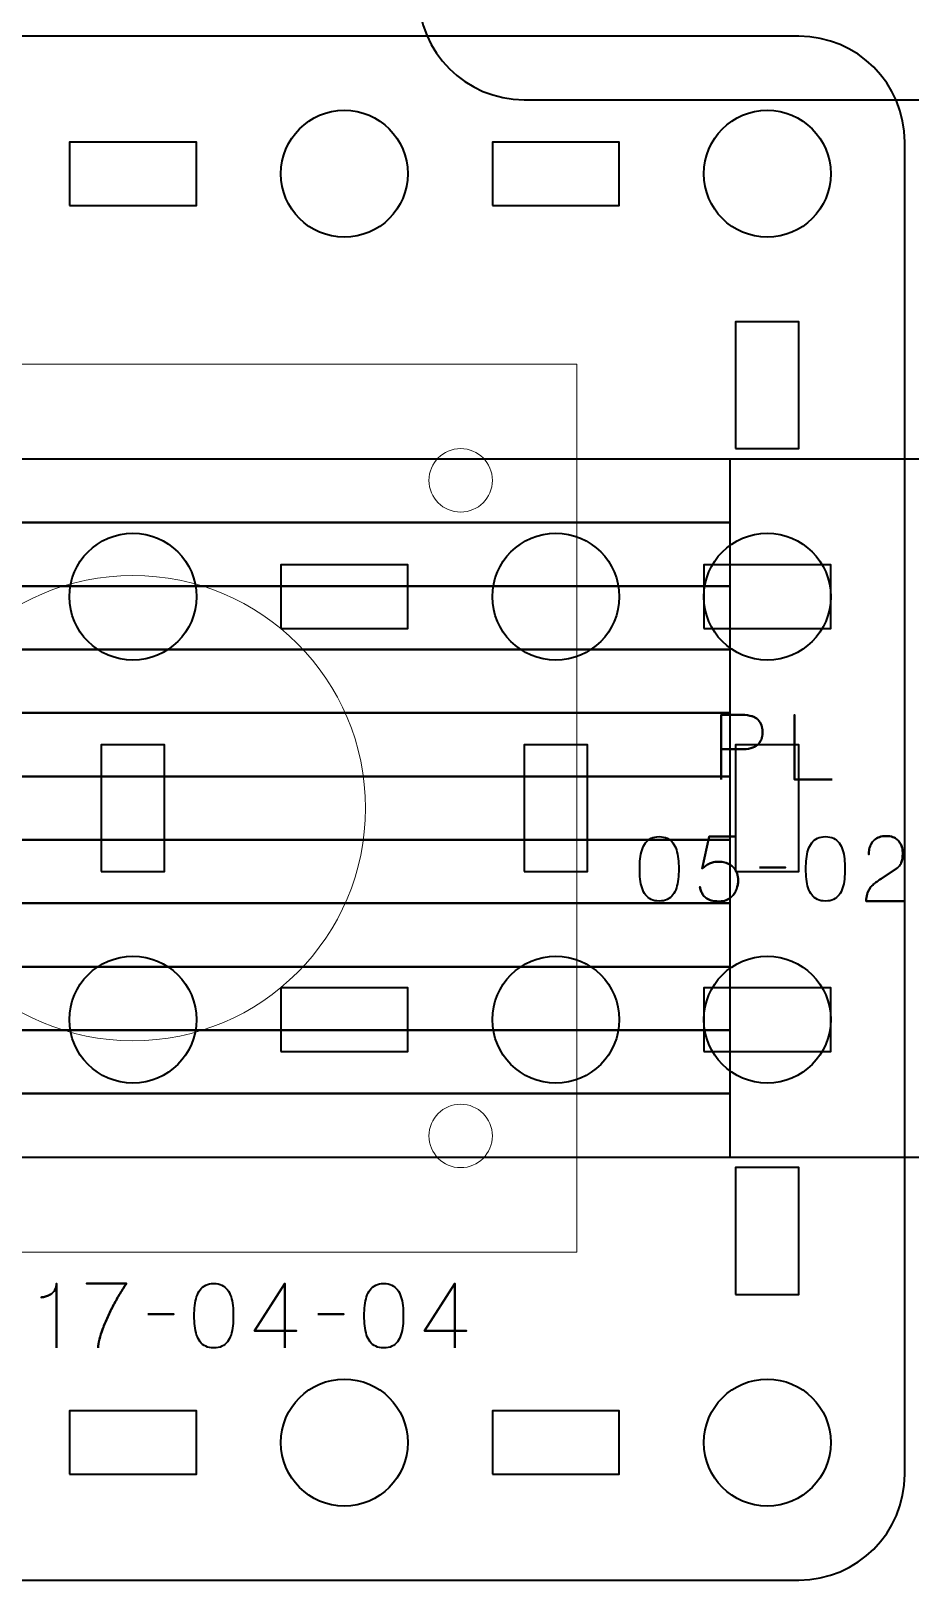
# Model space of a CAD drawing. Header units: centimetres. Extents: x -40 to 171, y -20 to 141.
# Drawn here: x -10.98 to -6.82, y 61.5 to 68.83 of the extents above; entities that cross this region are included whole.
import ezdxf

# ---------------------------------------------------------------- set-up
doc = ezdxf.new("R2010")
doc.units = ezdxf.units.CM
doc.header["$MEASUREMENT"] = 0
doc.layers.add('Layer 1', color=7, linetype='Continuous')

msp = doc.modelspace()

# ---------------------------------------------------------------- linework, layer by layer
at = {"layer": 'Layer 1', "color": 250, "lineweight": 35}
for points in [[(-10.8, 68), (-10.2, 68), (-10.2, 68.3), (-10.8, 68.3), (-10.8, 68)], [(-8.8, 68), (-8.2, 68), (-8.2, 68.3), (-8.8, 68.3), (-8.8, 68)], [(-7.65, 66.85), (-7.35, 66.85), (-7.35, 67.45), (-7.65, 67.45), (-7.65, 66.85)], [(-13.32502, 66.5), (-7.67502, 66.5), (-7.67502, 66.8), (-13.32502, 66.8), (-13.32502, 66.5)], [(-13.32502, 66.2), (-7.67502, 66.2), (-7.67502, 66.5), (-13.32502, 66.5), (-13.32502, 66.2)], [(-9.79996, 66.00002), (-9.19996, 66.00002), (-9.19996, 66.30002), (-9.79996, 66.30002), (-9.79996, 66.00002)], [(-7.79996, 66.00002), (-7.19996, 66.00002), (-7.19996, 66.30002), (-7.79996, 66.30002), (-7.79996, 66.00002)], [(-13.32502, 65.9), (-7.67502, 65.9), (-7.67502, 66.2), (-13.32502, 66.2), (-13.32502, 65.9)], [(-13.32502, 65.6), (-7.67502, 65.6), (-7.67502, 65.9), (-13.32502, 65.9), (-13.32502, 65.6)], [(-13.32502, 65.3), (-7.67502, 65.3), (-7.67502, 65.6), (-13.32502, 65.6), (-13.32502, 65.3)], [(-10.64996, 64.85002), (-10.34996, 64.85002), (-10.34996, 65.45002), (-10.64996, 65.45002), (-10.64996, 64.85002)], [(-8.64996, 64.85002), (-8.34996, 64.85002), (-8.34996, 65.45002), (-8.64996, 65.45002), (-8.64996, 64.85002)], [(-7.65, 64.85), (-7.35, 64.85), (-7.35, 65.45), (-7.65, 65.45), (-7.65, 64.85)], [(-13.32502, 65), (-7.67502, 65), (-7.67502, 65.3), (-13.32502, 65.3), (-13.32502, 65)], [(-13.32502, 64.7), (-7.67502, 64.7), (-7.67502, 65), (-13.32502, 65), (-13.32502, 64.7)], [(-13.32502, 64.4), (-7.67502, 64.4), (-7.67502, 64.7), (-13.32502, 64.7), (-13.32502, 64.4)], [(-13.32502, 64.1), (-7.67502, 64.1), (-7.67502, 64.4), (-13.32502, 64.4), (-13.32502, 64.1)], [(-9.79996, 64.00002), (-9.19996, 64.00002), (-9.19996, 64.30002), (-9.79996, 64.30002), (-9.79996, 64.00002)], [(-7.79996, 64.00002), (-7.19996, 64.00002), (-7.19996, 64.30002), (-7.79996, 64.30002), (-7.79996, 64.00002)], [(-13.32502, 63.8), (-7.67502, 63.8), (-7.67502, 64.1), (-13.32502, 64.1), (-13.32502, 63.8)], [(-13.32502, 63.5), (-7.67502, 63.5), (-7.67502, 63.8), (-13.32502, 63.8), (-13.32502, 63.5)], [(-7.65, 62.85), (-7.35, 62.85), (-7.35, 63.45), (-7.65, 63.45), (-7.65, 62.85)], [(-10.8, 62), (-10.2, 62), (-10.2, 62.3), (-10.8, 62.3), (-10.8, 62)], [(-8.8, 62), (-8.2, 62), (-8.2, 62.3), (-8.8, 62.3), (-8.8, 62)]]:
    msp.add_lwpolyline(points, close=True, dxfattribs=at)
for centre in [(-9.5, 68.15), (-7.5, 68.15), (-10.49996, 66.15002), (-8.49996, 66.15002), (-7.5, 66.15), (-10.49996, 64.15002), (-8.49996, 64.15002), (-7.5, 64.15), (-9.5, 62.15), (-7.5, 62.15)]:
    msp.add_ellipse(centre, major_axis=(0, 0.3), ratio=1, dxfattribs=at)
for points in [[(-9.14996, 69.00002), (-9.14996, 69.00002), (-9.14996, 75.30002), (-9.14996, 75.30002), (-9.14996, 75.30002), (-9.14996, 75.57611), (-8.92605, 75.80002), (-8.64996, 75.80002), (-8.64996, 75.80002), (-8.64996, 75.80002), (-2.34996, 75.80002), (-2.34996, 75.80002), (-2.34996, 75.80002), (-2.07387, 75.80002), (-1.84996, 75.57611), (-1.84996, 75.30002), (-1.84996, 75.30002), (-1.84996, 75.30002), (-1.84996, 69.00002), (-1.84996, 69.00002), (-1.84996, 69.00002), (-1.84996, 68.72393), (-2.07387, 68.50002), (-2.34996, 68.50002), (-2.34996, 68.50002), (-2.34996, 68.50002), (-8.64996, 68.50002), (-8.64996, 68.50002), (-8.64996, 68.50002), (-8.92605, 68.50002), (-9.14996, 68.72393), (-9.14996, 69.00002)], [(-14.15, 62), (-14.15, 62), (-14.15, 68.3), (-14.15, 68.3), (-14.15, 68.3), (-14.15, 68.57609), (-13.92609, 68.8), (-13.65, 68.8), (-13.65, 68.8), (-13.65, 68.8), (-7.35, 68.8), (-7.35, 68.8), (-7.35, 68.8), (-7.07391, 68.8), (-6.85, 68.57609), (-6.85, 68.3), (-6.85, 68.3), (-6.85, 68.3), (-6.85, 62), (-6.85, 62), (-6.85, 62), (-6.85, 61.72391), (-7.07391, 61.5), (-7.35, 61.5), (-7.35, 61.5), (-7.35, 61.5), (-13.65, 61.5), (-13.65, 61.5), (-13.65, 61.5), (-13.92609, 61.5), (-14.15, 61.72391), (-14.15, 62)], [(-15.14996, 64.00002), (-15.14996, 64.00002), (-15.14996, 66.30002), (-15.14996, 66.30002), (-15.14996, 66.30002), (-15.14996, 66.57611), (-14.92605, 66.80002), (-14.64996, 66.80002), (-14.64996, 66.80002), (-14.64996, 66.80002), (-6.34996, 66.80002), (-6.34996, 66.80002), (-6.34996, 66.80002), (-6.07387, 66.80002), (-5.84996, 66.57611), (-5.84996, 66.30002), (-5.84996, 66.30002), (-5.84996, 66.30002), (-5.84996, 64.00002), (-5.84996, 64.00002), (-5.84996, 64.00002), (-5.84996, 63.72393), (-6.07387, 63.50002), (-6.34996, 63.50002), (-6.34996, 63.50002), (-6.34996, 63.50002), (-14.64996, 63.50002), (-14.64996, 63.50002), (-14.64996, 63.50002), (-14.92605, 63.50002), (-15.14996, 63.72393), (-15.14996, 64.00002)]]:
    msp.add_open_spline(points, degree=3, knots=[0, 0, 0, 0, 0.125, 0.125, 0.125, 0.125, 0.25, 0.25, 0.25, 0.25, 0.375, 0.375, 0.375, 0.375, 0.5, 0.5, 0.5, 0.5, 0.625, 0.625, 0.625, 0.625, 0.75, 0.75, 0.75, 0.75, 0.875, 0.875, 0.875, 0.875, 1, 1, 1, 1], dxfattribs=at)
at = {"layer": 'Layer 1', "color": 30, "lineweight": 18}
msp.add_open_spline([(-12.60004, 67.24998), (-12.60004, 67.24998), (-8.40004, 67.24998), (-8.40004, 67.24998), (-8.40004, 67.24998), (-8.40004, 67.24998), (-8.40004, 63.04998), (-8.40004, 63.04998), (-8.40004, 63.04998), (-8.40004, 63.04998), (-12.60004, 63.04998), (-12.60004, 63.04998), (-12.60004, 63.04998), (-12.60004, 63.04998), (-12.60004, 67.24998), (-12.60004, 67.24998)], degree=3, knots=[0, 0, 0, 0, 0.25, 0.25, 0.25, 0.25, 0.5, 0.5, 0.5, 0.5, 0.75, 0.75, 0.75, 0.75, 1, 1, 1, 1], dxfattribs=at)
at = {"layer": 'Layer 1', "color": 250, "lineweight": 18}
for points in [[(-8.95004, 66.84998), (-8.86721, 66.84998), (-8.80004, 66.78281), (-8.80004, 66.69998), (-8.80004, 66.69998), (-8.80004, 66.61715), (-8.86721, 66.54998), (-8.95004, 66.54998), (-8.95004, 66.54998), (-9.03287, 66.54998), (-9.10004, 66.61715), (-9.10004, 66.69998), (-9.10004, 66.69998), (-9.10004, 66.78281), (-9.03287, 66.84998), (-8.95004, 66.84998)], [(-10.50004, 66.24998), (-9.89263, 66.24998), (-9.40004, 65.75739), (-9.40004, 65.14998), (-9.40004, 65.14998), (-9.40004, 64.54257), (-9.89263, 64.04998), (-10.50004, 64.04998), (-10.50004, 64.04998), (-11.10745, 64.04998), (-11.60004, 64.54257), (-11.60004, 65.14998), (-11.60004, 65.14998), (-11.60004, 65.75739), (-11.10745, 66.24998), (-10.50004, 66.24998)], [(-8.95004, 63.74998), (-8.86721, 63.74998), (-8.80004, 63.68281), (-8.80004, 63.59998), (-8.80004, 63.59998), (-8.80004, 63.51715), (-8.86721, 63.44998), (-8.95004, 63.44998), (-8.95004, 63.44998), (-9.03287, 63.44998), (-9.10004, 63.51715), (-9.10004, 63.59998), (-9.10004, 63.59998), (-9.10004, 63.68281), (-9.03287, 63.74998), (-8.95004, 63.74998)]]:
    msp.add_open_spline(points, degree=3, knots=[0, 0, 0, 0, 0.25, 0.25, 0.25, 0.25, 0.5, 0.5, 0.5, 0.5, 0.75, 0.75, 0.75, 0.75, 1, 1, 1, 1], dxfattribs=at)
at = {"layer": 'Layer 1', "color": 30, "lineweight": 35}
for points, knots in [([(-7.71751, 65.28572), (-7.71751, 65.28572), (-7.71751, 65.59094), (-7.71751, 65.59094), (-7.71751, 65.59094), (-7.71751, 65.59094), (-7.62014, 65.59094), (-7.62014, 65.59094), (-7.62014, 65.59094), (-7.60067, 65.59087), (-7.58466, 65.58868), (-7.57203, 65.58445), (-7.57203, 65.58445), (-7.55947, 65.58029), (-7.54959, 65.5745), (-7.54246, 65.56716), (-7.54246, 65.56716), (-7.53534, 65.5599), (-7.53026, 65.55157), (-7.52715, 65.54219), (-7.52715, 65.54219), (-7.52412, 65.5328), (-7.52236, 65.523), (-7.52193, 65.51262), (-7.52193, 65.51262), (-7.52144, 65.50225), (-7.52264, 65.49209), (-7.52546, 65.48222), (-7.52546, 65.48222), (-7.52835, 65.47234), (-7.53322, 65.46338), (-7.54021, 65.45533), (-7.54021, 65.45533), (-7.54712, 65.44729), (-7.5565, 65.44087), (-7.56829, 65.43614), (-7.56829, 65.43614), (-7.58007, 65.43135), (-7.59467, 65.42895), (-7.6121, 65.42881), (-7.6121, 65.42881), (-7.6121, 65.42881), (-7.71751, 65.42881), (-7.71751, 65.42881), (-7.71751, 65.42881), (-7.71751, 65.42881), (-7.6121, 65.42881), (-7.6121, 65.42881), (-7.6121, 65.42881), (-7.59503, 65.42895), (-7.58056, 65.43135), (-7.56885, 65.43614), (-7.56885, 65.43614), (-7.55707, 65.44087), (-7.54768, 65.44729), (-7.54063, 65.45533), (-7.54063, 65.45533), (-7.53364, 65.46338), (-7.52863, 65.47234), (-7.52567, 65.48222), (-7.52567, 65.48222), (-7.52271, 65.49209), (-7.52144, 65.50225), (-7.52193, 65.51262), (-7.52193, 65.51262), (-7.52236, 65.523), (-7.52412, 65.5328), (-7.52729, 65.54219), (-7.52729, 65.54219), (-7.5304, 65.55157), (-7.53562, 65.5599), (-7.54275, 65.56716), (-7.54275, 65.56716), (-7.54994, 65.5745), (-7.55982, 65.58029), (-7.57238, 65.58445), (-7.57238, 65.58445), (-7.58501, 65.58868), (-7.60088, 65.59087), (-7.62014, 65.59094), (-7.62014, 65.59094), (-7.62014, 65.59094), (-7.71751, 65.59094), (-7.71751, 65.59094), (-7.71751, 65.59094), (-7.71751, 65.59094), (-7.71751, 65.28572), (-7.71751, 65.28572)], [0, 0, 0, 0, 0.0454545, 0.0454545, 0.0454545, 0.0454545, 0.0909091, 0.0909091, 0.0909091, 0.0909091, 0.1363636, 0.1363636, 0.1363636, 0.1363636, 0.1818182, 0.1818182, 0.1818182, 0.1818182, 0.2272727, 0.2272727, 0.2272727, 0.2272727, 0.2727273, 0.2727273, 0.2727273, 0.2727273, 0.3181818, 0.3181818, 0.3181818, 0.3181818, 0.3636364, 0.3636364, 0.3636364, 0.3636364, 0.4090909, 0.4090909, 0.4090909, 0.4090909, 0.4545455, 0.4545455, 0.4545455, 0.4545455, 0.5, 0.5, 0.5, 0.5, 0.5454545, 0.5454545, 0.5454545, 0.5454545, 0.5909091, 0.5909091, 0.5909091, 0.5909091, 0.6363636, 0.6363636, 0.6363636, 0.6363636, 0.6818182, 0.6818182, 0.6818182, 0.6818182, 0.7272727, 0.7272727, 0.7272727, 0.7272727, 0.7727273, 0.7727273, 0.7727273, 0.7727273, 0.8181818, 0.8181818, 0.8181818, 0.8181818, 0.8636364, 0.8636364, 0.8636364, 0.8636364, 0.9090909, 0.9090909, 0.9090909, 0.9090909, 0.9545455, 0.9545455, 0.9545455, 0.9545455, 1, 1, 1, 1]), ([(-7.19301, 65.28572), (-7.19301, 65.28572), (-7.37123, 65.28572), (-7.37123, 65.28572), (-7.37123, 65.28572), (-7.37123, 65.28572), (-7.37123, 65.59094), (-7.37123, 65.59094), (-7.37123, 65.59094), (-7.37123, 65.59094), (-7.37123, 65.28572), (-7.37123, 65.28572), (-7.37123, 65.28572), (-7.37123, 65.28572), (-7.19301, 65.28572), (-7.19301, 65.28572)], [0, 0, 0, 0, 0.25, 0.25, 0.25, 0.25, 0.5, 0.5, 0.5, 0.5, 0.75, 0.75, 0.75, 0.75, 1, 1, 1, 1]), ([(-8.01109, 64.71041), (-7.99628, 64.71048), (-7.98351, 64.71309), (-7.97285, 64.71817), (-7.97285, 64.71817), (-7.96227, 64.72325), (-7.95345, 64.73052), (-7.9464, 64.73976), (-7.9464, 64.73976), (-7.93941, 64.74907), (-7.93391, 64.76008), (-7.92982, 64.77278), (-7.92982, 64.77278), (-7.92579, 64.78548), (-7.9229, 64.79938), (-7.92128, 64.81462), (-7.92128, 64.81462), (-7.91958, 64.82986), (-7.91874, 64.84588), (-7.91881, 64.86281), (-7.91881, 64.86281), (-7.91874, 64.87967), (-7.91958, 64.89569), (-7.92128, 64.91086), (-7.92128, 64.91086), (-7.9229, 64.92603), (-7.92579, 64.94), (-7.92982, 64.9527), (-7.92982, 64.9527), (-7.93391, 64.96533), (-7.93941, 64.97633), (-7.9464, 64.98572), (-7.9464, 64.98572), (-7.95345, 64.99503), (-7.96227, 65.0023), (-7.97285, 65.00738), (-7.97285, 65.00738), (-7.98351, 65.01253), (-7.99628, 65.01514), (-8.01109, 65.01521), (-8.01109, 65.01521), (-8.02591, 65.01514), (-8.03868, 65.01253), (-8.04934, 65.00738), (-8.04934, 65.00738), (-8.05992, 65.0023), (-8.06874, 64.99503), (-8.07579, 64.98572), (-8.07579, 64.98572), (-8.08278, 64.97633), (-8.08828, 64.96533), (-8.09237, 64.9527), (-8.09237, 64.9527), (-8.0964, 64.94), (-8.09929, 64.92603), (-8.10091, 64.91086), (-8.10091, 64.91086), (-8.1026, 64.89569), (-8.10345, 64.87967), (-8.10338, 64.86281), (-8.10338, 64.86281), (-8.10345, 64.84588), (-8.1026, 64.82986), (-8.10091, 64.81462), (-8.10091, 64.81462), (-8.09929, 64.79938), (-8.0964, 64.78548), (-8.09237, 64.77278), (-8.09237, 64.77278), (-8.08828, 64.76008), (-8.08278, 64.74907), (-8.07579, 64.73976), (-8.07579, 64.73976), (-8.06874, 64.73052), (-8.05992, 64.72325), (-8.04934, 64.71817), (-8.04934, 64.71817), (-8.03868, 64.71309), (-8.02591, 64.71048), (-8.01109, 64.71041)], [0, 0, 0, 0, 0.05, 0.05, 0.05, 0.05, 0.1, 0.1, 0.1, 0.1, 0.15, 0.15, 0.15, 0.15, 0.2, 0.2, 0.2, 0.2, 0.25, 0.25, 0.25, 0.25, 0.3, 0.3, 0.3, 0.3, 0.35, 0.35, 0.35, 0.35, 0.4, 0.4, 0.4, 0.4, 0.45, 0.45, 0.45, 0.45, 0.5, 0.5, 0.5, 0.5, 0.55, 0.55, 0.55, 0.55, 0.6, 0.6, 0.6, 0.6, 0.65, 0.65, 0.65, 0.65, 0.7, 0.7, 0.7, 0.7, 0.75, 0.75, 0.75, 0.75, 0.8, 0.8, 0.8, 0.8, 0.85, 0.85, 0.85, 0.85, 0.9, 0.9, 0.9, 0.9, 0.95, 0.95, 0.95, 0.95, 1, 1, 1, 1]), ([(-8.01109, 64.71041), (-7.99628, 64.71048), (-7.98351, 64.71309), (-7.97285, 64.71817), (-7.97285, 64.71817), (-7.96227, 64.72325), (-7.95345, 64.73052), (-7.9464, 64.73976), (-7.9464, 64.73976), (-7.93941, 64.74907), (-7.93391, 64.76008), (-7.92982, 64.77278), (-7.92982, 64.77278), (-7.92579, 64.78548), (-7.9229, 64.79938), (-7.92128, 64.81462), (-7.92128, 64.81462), (-7.91958, 64.82986), (-7.91874, 64.84588), (-7.91881, 64.86281), (-7.91881, 64.86281), (-7.91874, 64.87967), (-7.91958, 64.89569), (-7.92128, 64.91086), (-7.92128, 64.91086), (-7.9229, 64.92603), (-7.92579, 64.94), (-7.92982, 64.9527), (-7.92982, 64.9527), (-7.93391, 64.96533), (-7.93941, 64.97633), (-7.9464, 64.98572), (-7.9464, 64.98572), (-7.95345, 64.99503), (-7.96227, 65.0023), (-7.97285, 65.00738), (-7.97285, 65.00738), (-7.98351, 65.01253), (-7.99628, 65.01514), (-8.01109, 65.01521), (-8.01109, 65.01521), (-8.02591, 65.01514), (-8.03868, 65.01253), (-8.04934, 65.00738), (-8.04934, 65.00738), (-8.05992, 65.0023), (-8.06874, 64.99503), (-8.07579, 64.98572), (-8.07579, 64.98572), (-8.08278, 64.97633), (-8.08828, 64.96533), (-8.09237, 64.9527), (-8.09237, 64.9527), (-8.0964, 64.94), (-8.09929, 64.92603), (-8.10091, 64.91086), (-8.10091, 64.91086), (-8.1026, 64.89569), (-8.10345, 64.87967), (-8.10338, 64.86281), (-8.10338, 64.86281), (-8.10345, 64.84588), (-8.1026, 64.82986), (-8.10091, 64.81462), (-8.10091, 64.81462), (-8.09929, 64.79938), (-8.0964, 64.78548), (-8.09237, 64.77278), (-8.09237, 64.77278), (-8.08828, 64.76008), (-8.08278, 64.74907), (-8.07579, 64.73976), (-8.07579, 64.73976), (-8.06874, 64.73052), (-8.05992, 64.72325), (-8.04934, 64.71817), (-8.04934, 64.71817), (-8.03868, 64.71309), (-8.02591, 64.71048), (-8.01109, 64.71041)], [0, 0, 0, 0, 0.05, 0.05, 0.05, 0.05, 0.1, 0.1, 0.1, 0.1, 0.15, 0.15, 0.15, 0.15, 0.2, 0.2, 0.2, 0.2, 0.25, 0.25, 0.25, 0.25, 0.3, 0.3, 0.3, 0.3, 0.35, 0.35, 0.35, 0.35, 0.4, 0.4, 0.4, 0.4, 0.45, 0.45, 0.45, 0.45, 0.5, 0.5, 0.5, 0.5, 0.55, 0.55, 0.55, 0.55, 0.6, 0.6, 0.6, 0.6, 0.65, 0.65, 0.65, 0.65, 0.7, 0.7, 0.7, 0.7, 0.75, 0.75, 0.75, 0.75, 0.8, 0.8, 0.8, 0.8, 0.85, 0.85, 0.85, 0.85, 0.9, 0.9, 0.9, 0.9, 0.95, 0.95, 0.95, 0.95, 1, 1, 1, 1]), ([(-7.64703, 65.01563), (-7.64703, 65.01563), (-7.77403, 65.01563), (-7.77403, 65.01563), (-7.77403, 65.01563), (-7.77403, 65.01563), (-7.8079, 64.86408), (-7.8079, 64.86408), (-7.8079, 64.86408), (-7.80197, 64.86916), (-7.79633, 64.87374), (-7.79089, 64.87777), (-7.79089, 64.87777), (-7.78553, 64.88179), (-7.77989, 64.88517), (-7.77389, 64.888), (-7.77389, 64.888), (-7.76796, 64.89082), (-7.76119, 64.89294), (-7.75357, 64.89442), (-7.75357, 64.89442), (-7.74602, 64.8959), (-7.73699, 64.89668), (-7.72662, 64.89668), (-7.72662, 64.89668), (-7.71815, 64.89668), (-7.70968, 64.89555), (-7.70122, 64.89322), (-7.70122, 64.89322), (-7.69275, 64.89096), (-7.68471, 64.8875), (-7.67709, 64.88292), (-7.67709, 64.88292), (-7.6694, 64.87826), (-7.66262, 64.87247), (-7.6567, 64.86549), (-7.6567, 64.86549), (-7.6507, 64.8585), (-7.64597, 64.85032), (-7.64259, 64.84094), (-7.64259, 64.84094), (-7.63913, 64.83155), (-7.63737, 64.8209), (-7.6373, 64.80905), (-7.6373, 64.80905), (-7.63722, 64.80467), (-7.63772, 64.79917), (-7.63871, 64.79268), (-7.63871, 64.79268), (-7.63962, 64.78619), (-7.64132, 64.77913), (-7.64372, 64.77165), (-7.64372, 64.77165), (-7.64611, 64.76417), (-7.6495, 64.75676), (-7.6538, 64.74943), (-7.6538, 64.74943), (-7.65811, 64.74209), (-7.66361, 64.73539), (-7.67024, 64.72932), (-7.67024, 64.72932), (-7.67688, 64.72325), (-7.68492, 64.71838), (-7.6943, 64.71471), (-7.6943, 64.71471), (-7.70376, 64.71112), (-7.71484, 64.70921), (-7.72746, 64.70914), (-7.72746, 64.70914), (-7.74256, 64.70921), (-7.75526, 64.71083), (-7.76556, 64.71387), (-7.76556, 64.71387), (-7.77587, 64.71697), (-7.78426, 64.72099), (-7.79075, 64.72607), (-7.79075, 64.72607), (-7.79731, 64.73115), (-7.80239, 64.73673), (-7.80606, 64.74279), (-7.80606, 64.74279), (-7.80973, 64.74886), (-7.81248, 64.75493), (-7.81432, 64.761), (-7.81432, 64.761), (-7.81615, 64.76707), (-7.81756, 64.77264), (-7.81848, 64.77772), (-7.81848, 64.77772), (-7.81756, 64.77264), (-7.81615, 64.76707), (-7.81432, 64.761), (-7.81432, 64.761), (-7.81248, 64.75493), (-7.80973, 64.74886), (-7.80606, 64.74279), (-7.80606, 64.74279), (-7.80239, 64.73673), (-7.79731, 64.73115), (-7.79075, 64.72607), (-7.79075, 64.72607), (-7.78426, 64.72099), (-7.77587, 64.71697), (-7.76556, 64.71387), (-7.76556, 64.71387), (-7.75526, 64.71083), (-7.74256, 64.70921), (-7.72746, 64.70914), (-7.72746, 64.70914), (-7.71484, 64.70921), (-7.70376, 64.71112), (-7.6943, 64.71471), (-7.6943, 64.71471), (-7.68492, 64.71838), (-7.67688, 64.72325), (-7.67024, 64.72932), (-7.67024, 64.72932), (-7.66361, 64.73539), (-7.65811, 64.74209), (-7.6538, 64.74943), (-7.6538, 64.74943), (-7.6495, 64.75676), (-7.64611, 64.76417), (-7.64372, 64.77165), (-7.64372, 64.77165), (-7.64132, 64.77913), (-7.63962, 64.78619), (-7.63871, 64.79268), (-7.63871, 64.79268), (-7.63772, 64.79917), (-7.63722, 64.80467), (-7.6373, 64.80905), (-7.6373, 64.80905), (-7.63737, 64.8209), (-7.63913, 64.83155), (-7.64259, 64.84094), (-7.64259, 64.84094), (-7.64597, 64.85032), (-7.6507, 64.8585), (-7.6567, 64.86549), (-7.6567, 64.86549), (-7.66262, 64.87247), (-7.6694, 64.87826), (-7.67709, 64.88292), (-7.67709, 64.88292), (-7.68471, 64.8875), (-7.69275, 64.89096), (-7.70122, 64.89322), (-7.70122, 64.89322), (-7.70968, 64.89555), (-7.71815, 64.89668), (-7.72662, 64.89668), (-7.72662, 64.89668), (-7.73699, 64.89668), (-7.74602, 64.8959), (-7.75357, 64.89442), (-7.75357, 64.89442), (-7.76119, 64.89294), (-7.76796, 64.89082), (-7.77389, 64.888), (-7.77389, 64.888), (-7.77989, 64.88517), (-7.78553, 64.88179), (-7.79089, 64.87777), (-7.79089, 64.87777), (-7.79633, 64.87374), (-7.80197, 64.86916), (-7.8079, 64.86408), (-7.8079, 64.86408), (-7.8079, 64.86408), (-7.77403, 65.01563), (-7.77403, 65.01563), (-7.77403, 65.01563), (-7.77403, 65.01563), (-7.64703, 65.01563), (-7.64703, 65.01563)], [0, 0, 0, 0, 0.0227273, 0.0227273, 0.0227273, 0.0227273, 0.0454545, 0.0454545, 0.0454545, 0.0454545, 0.0681818, 0.0681818, 0.0681818, 0.0681818, 0.0909091, 0.0909091, 0.0909091, 0.0909091, 0.1136364, 0.1136364, 0.1136364, 0.1136364, 0.1363636, 0.1363636, 0.1363636, 0.1363636, 0.1590909, 0.1590909, 0.1590909, 0.1590909, 0.1818182, 0.1818182, 0.1818182, 0.1818182, 0.2045455, 0.2045455, 0.2045455, 0.2045455, 0.2272727, 0.2272727, 0.2272727, 0.2272727, 0.25, 0.25, 0.25, 0.25, 0.2727273, 0.2727273, 0.2727273, 0.2727273, 0.2954545, 0.2954545, 0.2954545, 0.2954545, 0.3181818, 0.3181818, 0.3181818, 0.3181818, 0.3409091, 0.3409091, 0.3409091, 0.3409091, 0.3636364, 0.3636364, 0.3636364, 0.3636364, 0.3863636, 0.3863636, 0.3863636, 0.3863636, 0.4090909, 0.4090909, 0.4090909, 0.4090909, 0.4318182, 0.4318182, 0.4318182, 0.4318182, 0.4545455, 0.4545455, 0.4545455, 0.4545455, 0.4772727, 0.4772727, 0.4772727, 0.4772727, 0.5, 0.5, 0.5, 0.5, 0.5227273, 0.5227273, 0.5227273, 0.5227273, 0.5454545, 0.5454545, 0.5454545, 0.5454545, 0.5681818, 0.5681818, 0.5681818, 0.5681818, 0.5909091, 0.5909091, 0.5909091, 0.5909091, 0.6136364, 0.6136364, 0.6136364, 0.6136364, 0.6363636, 0.6363636, 0.6363636, 0.6363636, 0.6590909, 0.6590909, 0.6590909, 0.6590909, 0.6818182, 0.6818182, 0.6818182, 0.6818182, 0.7045455, 0.7045455, 0.7045455, 0.7045455, 0.7272727, 0.7272727, 0.7272727, 0.7272727, 0.75, 0.75, 0.75, 0.75, 0.7727273, 0.7727273, 0.7727273, 0.7727273, 0.7954545, 0.7954545, 0.7954545, 0.7954545, 0.8181818, 0.8181818, 0.8181818, 0.8181818, 0.8409091, 0.8409091, 0.8409091, 0.8409091, 0.8636364, 0.8636364, 0.8636364, 0.8636364, 0.8863636, 0.8863636, 0.8863636, 0.8863636, 0.9090909, 0.9090909, 0.9090909, 0.9090909, 0.9318182, 0.9318182, 0.9318182, 0.9318182, 0.9545455, 0.9545455, 0.9545455, 0.9545455, 0.9772727, 0.9772727, 0.9772727, 0.9772727, 1, 1, 1, 1]), ([(-7.22497, 64.71041), (-7.21016, 64.71048), (-7.19739, 64.71309), (-7.18673, 64.71817), (-7.18673, 64.71817), (-7.17615, 64.72325), (-7.16733, 64.73052), (-7.16028, 64.73976), (-7.16028, 64.73976), (-7.15329, 64.74907), (-7.14779, 64.76008), (-7.1437, 64.77278), (-7.1437, 64.77278), (-7.13967, 64.78548), (-7.13678, 64.79938), (-7.13516, 64.81462), (-7.13516, 64.81462), (-7.13346, 64.82986), (-7.13262, 64.84588), (-7.13269, 64.86281), (-7.13269, 64.86281), (-7.13262, 64.87967), (-7.13346, 64.89569), (-7.13516, 64.91086), (-7.13516, 64.91086), (-7.13678, 64.92603), (-7.13967, 64.94), (-7.1437, 64.9527), (-7.1437, 64.9527), (-7.14779, 64.96533), (-7.15329, 64.97633), (-7.16028, 64.98572), (-7.16028, 64.98572), (-7.16733, 64.99503), (-7.17615, 65.0023), (-7.18673, 65.00738), (-7.18673, 65.00738), (-7.19739, 65.01253), (-7.21016, 65.01514), (-7.22497, 65.01521), (-7.22497, 65.01521), (-7.23979, 65.01514), (-7.25256, 65.01253), (-7.26322, 65.00738), (-7.26322, 65.00738), (-7.2738, 65.0023), (-7.28262, 64.99503), (-7.28967, 64.98572), (-7.28967, 64.98572), (-7.29666, 64.97633), (-7.30216, 64.96533), (-7.30625, 64.9527), (-7.30625, 64.9527), (-7.31028, 64.94), (-7.31317, 64.92603), (-7.31479, 64.91086), (-7.31479, 64.91086), (-7.31648, 64.89569), (-7.31733, 64.87967), (-7.31726, 64.86281), (-7.31726, 64.86281), (-7.31733, 64.84588), (-7.31648, 64.82986), (-7.31479, 64.81462), (-7.31479, 64.81462), (-7.31317, 64.79938), (-7.31028, 64.78548), (-7.30625, 64.77278), (-7.30625, 64.77278), (-7.30216, 64.76008), (-7.29666, 64.74907), (-7.28967, 64.73976), (-7.28967, 64.73976), (-7.28262, 64.73052), (-7.2738, 64.72325), (-7.26322, 64.71817), (-7.26322, 64.71817), (-7.25256, 64.71309), (-7.23979, 64.71048), (-7.22497, 64.71041)], [0, 0, 0, 0, 0.05, 0.05, 0.05, 0.05, 0.1, 0.1, 0.1, 0.1, 0.15, 0.15, 0.15, 0.15, 0.2, 0.2, 0.2, 0.2, 0.25, 0.25, 0.25, 0.25, 0.3, 0.3, 0.3, 0.3, 0.35, 0.35, 0.35, 0.35, 0.4, 0.4, 0.4, 0.4, 0.45, 0.45, 0.45, 0.45, 0.5, 0.5, 0.5, 0.5, 0.55, 0.55, 0.55, 0.55, 0.6, 0.6, 0.6, 0.6, 0.65, 0.65, 0.65, 0.65, 0.7, 0.7, 0.7, 0.7, 0.75, 0.75, 0.75, 0.75, 0.8, 0.8, 0.8, 0.8, 0.85, 0.85, 0.85, 0.85, 0.9, 0.9, 0.9, 0.9, 0.95, 0.95, 0.95, 0.95, 1, 1, 1, 1]), ([(-7.22497, 64.71041), (-7.21016, 64.71048), (-7.19739, 64.71309), (-7.18673, 64.71817), (-7.18673, 64.71817), (-7.17615, 64.72325), (-7.16733, 64.73052), (-7.16028, 64.73976), (-7.16028, 64.73976), (-7.15329, 64.74907), (-7.14779, 64.76008), (-7.1437, 64.77278), (-7.1437, 64.77278), (-7.13967, 64.78548), (-7.13678, 64.79938), (-7.13516, 64.81462), (-7.13516, 64.81462), (-7.13346, 64.82986), (-7.13262, 64.84588), (-7.13269, 64.86281), (-7.13269, 64.86281), (-7.13262, 64.87967), (-7.13346, 64.89569), (-7.13516, 64.91086), (-7.13516, 64.91086), (-7.13678, 64.92603), (-7.13967, 64.94), (-7.1437, 64.9527), (-7.1437, 64.9527), (-7.14779, 64.96533), (-7.15329, 64.97633), (-7.16028, 64.98572), (-7.16028, 64.98572), (-7.16733, 64.99503), (-7.17615, 65.0023), (-7.18673, 65.00738), (-7.18673, 65.00738), (-7.19739, 65.01253), (-7.21016, 65.01514), (-7.22497, 65.01521), (-7.22497, 65.01521), (-7.23979, 65.01514), (-7.25256, 65.01253), (-7.26322, 65.00738), (-7.26322, 65.00738), (-7.2738, 65.0023), (-7.28262, 64.99503), (-7.28967, 64.98572), (-7.28967, 64.98572), (-7.29666, 64.97633), (-7.30216, 64.96533), (-7.30625, 64.9527), (-7.30625, 64.9527), (-7.31028, 64.94), (-7.31317, 64.92603), (-7.31479, 64.91086), (-7.31479, 64.91086), (-7.31648, 64.89569), (-7.31733, 64.87967), (-7.31726, 64.86281), (-7.31726, 64.86281), (-7.31733, 64.84588), (-7.31648, 64.82986), (-7.31479, 64.81462), (-7.31479, 64.81462), (-7.31317, 64.79938), (-7.31028, 64.78548), (-7.30625, 64.77278), (-7.30625, 64.77278), (-7.30216, 64.76008), (-7.29666, 64.74907), (-7.28967, 64.73976), (-7.28967, 64.73976), (-7.28262, 64.73052), (-7.2738, 64.72325), (-7.26322, 64.71817), (-7.26322, 64.71817), (-7.25256, 64.71309), (-7.23979, 64.71048), (-7.22497, 64.71041)], [0, 0, 0, 0, 0.05, 0.05, 0.05, 0.05, 0.1, 0.1, 0.1, 0.1, 0.15, 0.15, 0.15, 0.15, 0.2, 0.2, 0.2, 0.2, 0.25, 0.25, 0.25, 0.25, 0.3, 0.3, 0.3, 0.3, 0.35, 0.35, 0.35, 0.35, 0.4, 0.4, 0.4, 0.4, 0.45, 0.45, 0.45, 0.45, 0.5, 0.5, 0.5, 0.5, 0.55, 0.55, 0.55, 0.55, 0.6, 0.6, 0.6, 0.6, 0.65, 0.65, 0.65, 0.65, 0.7, 0.7, 0.7, 0.7, 0.75, 0.75, 0.75, 0.75, 0.8, 0.8, 0.8, 0.8, 0.85, 0.85, 0.85, 0.85, 0.9, 0.9, 0.9, 0.9, 0.95, 0.95, 0.95, 0.95, 1, 1, 1, 1]), ([(-6.85075, 64.71041), (-6.85075, 64.71041), (-7.03236, 64.71041), (-7.03236, 64.71041), (-7.03236, 64.71041), (-7.03201, 64.72269), (-7.03046, 64.73355), (-7.02784, 64.74287), (-7.02784, 64.74287), (-7.02516, 64.75218), (-7.02157, 64.76036), (-7.01712, 64.76742), (-7.01712, 64.76742), (-7.0126, 64.77447), (-7.00745, 64.78075), (-7.0016, 64.78626), (-7.0016, 64.78626), (-6.99574, 64.79183), (-6.98946, 64.79691), (-6.98269, 64.80171), (-6.98269, 64.80171), (-6.97592, 64.80644), (-6.96893, 64.81116), (-6.96166, 64.81582), (-6.96166, 64.81582), (-6.96166, 64.81582), (-6.88927, 64.86408), (-6.88927, 64.86408), (-6.88927, 64.86408), (-6.88187, 64.8693), (-6.87608, 64.87501), (-6.87199, 64.88115), (-6.87199, 64.88115), (-6.86783, 64.88729), (-6.86493, 64.89378), (-6.86317, 64.90063), (-6.86317, 64.90063), (-6.86148, 64.9074), (-6.86042, 64.91438), (-6.86007, 64.92144), (-6.86007, 64.92144), (-6.85971, 64.92857), (-6.85957, 64.93569), (-6.85964, 64.94282), (-6.85964, 64.94282), (-6.85964, 64.94867), (-6.86042, 64.95495), (-6.86197, 64.96173), (-6.86197, 64.96173), (-6.86359, 64.96843), (-6.86613, 64.97513), (-6.86973, 64.98176), (-6.86973, 64.98176), (-6.87333, 64.9884), (-6.87813, 64.99446), (-6.88412, 64.99997), (-6.88412, 64.99997), (-6.89012, 65.0054), (-6.89753, 65.00977), (-6.90635, 65.01309), (-6.90635, 65.01309), (-6.91517, 65.01641), (-6.92554, 65.0181), (-6.93753, 65.01817), (-6.93753, 65.01817), (-6.9496, 65.0181), (-6.96025, 65.01641), (-6.96943, 65.01316), (-6.96943, 65.01316), (-6.9786, 65.00992), (-6.98643, 65.0054), (-6.99292, 64.99969), (-6.99292, 64.99969), (-6.99941, 64.99397), (-7.00463, 64.98734), (-7.00872, 64.97993), (-7.00872, 64.97993), (-7.01282, 64.97252), (-7.01578, 64.96462), (-7.01768, 64.95629), (-7.01768, 64.95629), (-7.01959, 64.94797), (-7.02051, 64.9395), (-7.02051, 64.93096), (-7.02051, 64.93096), (-7.02051, 64.9395), (-7.01959, 64.94797), (-7.01768, 64.95629), (-7.01768, 64.95629), (-7.01578, 64.96462), (-7.01282, 64.97252), (-7.00872, 64.97993), (-7.00872, 64.97993), (-7.00463, 64.98734), (-6.99941, 64.99397), (-6.99292, 64.99969), (-6.99292, 64.99969), (-6.98643, 65.0054), (-6.9786, 65.00992), (-6.96943, 65.01316), (-6.96943, 65.01316), (-6.96025, 65.01641), (-6.9496, 65.0181), (-6.93753, 65.01817), (-6.93753, 65.01817), (-6.92554, 65.0181), (-6.91517, 65.01641), (-6.90635, 65.01309), (-6.90635, 65.01309), (-6.89753, 65.00977), (-6.89012, 65.0054), (-6.88412, 64.99997), (-6.88412, 64.99997), (-6.87813, 64.99446), (-6.87333, 64.9884), (-6.86973, 64.98176), (-6.86973, 64.98176), (-6.86613, 64.97513), (-6.86359, 64.96843), (-6.86197, 64.96173), (-6.86197, 64.96173), (-6.86042, 64.95495), (-6.85964, 64.94867), (-6.85964, 64.94282), (-6.85964, 64.94282), (-6.85957, 64.93569), (-6.85971, 64.92857), (-6.86007, 64.92144), (-6.86007, 64.92144), (-6.86042, 64.91438), (-6.86148, 64.9074), (-6.86317, 64.90063), (-6.86317, 64.90063), (-6.86493, 64.89378), (-6.86783, 64.88729), (-6.87199, 64.88115), (-6.87199, 64.88115), (-6.87608, 64.87501), (-6.88187, 64.8693), (-6.88927, 64.86408), (-6.88927, 64.86408), (-6.88927, 64.86408), (-6.96166, 64.81582), (-6.96166, 64.81582), (-6.96166, 64.81582), (-6.96893, 64.81116), (-6.97592, 64.80644), (-6.98269, 64.80171), (-6.98269, 64.80171), (-6.98946, 64.79691), (-6.99574, 64.79183), (-7.0016, 64.78626), (-7.0016, 64.78626), (-7.00745, 64.78075), (-7.0126, 64.77447), (-7.01712, 64.76742), (-7.01712, 64.76742), (-7.02157, 64.76036), (-7.02516, 64.75218), (-7.02784, 64.74287), (-7.02784, 64.74287), (-7.03046, 64.73355), (-7.03201, 64.72269), (-7.03236, 64.71041), (-7.03236, 64.71041), (-7.03236, 64.71041), (-6.85075, 64.71041), (-6.85075, 64.71041)], [0, 0, 0, 0, 0.0238095, 0.0238095, 0.0238095, 0.0238095, 0.047619, 0.047619, 0.047619, 0.047619, 0.0714286, 0.0714286, 0.0714286, 0.0714286, 0.0952381, 0.0952381, 0.0952381, 0.0952381, 0.1190476, 0.1190476, 0.1190476, 0.1190476, 0.1428571, 0.1428571, 0.1428571, 0.1428571, 0.1666667, 0.1666667, 0.1666667, 0.1666667, 0.1904762, 0.1904762, 0.1904762, 0.1904762, 0.2142857, 0.2142857, 0.2142857, 0.2142857, 0.2380952, 0.2380952, 0.2380952, 0.2380952, 0.2619048, 0.2619048, 0.2619048, 0.2619048, 0.2857143, 0.2857143, 0.2857143, 0.2857143, 0.3095238, 0.3095238, 0.3095238, 0.3095238, 0.3333333, 0.3333333, 0.3333333, 0.3333333, 0.3571429, 0.3571429, 0.3571429, 0.3571429, 0.3809524, 0.3809524, 0.3809524, 0.3809524, 0.4047619, 0.4047619, 0.4047619, 0.4047619, 0.4285714, 0.4285714, 0.4285714, 0.4285714, 0.452381, 0.452381, 0.452381, 0.452381, 0.4761905, 0.4761905, 0.4761905, 0.4761905, 0.5, 0.5, 0.5, 0.5, 0.5238095, 0.5238095, 0.5238095, 0.5238095, 0.547619, 0.547619, 0.547619, 0.547619, 0.5714286, 0.5714286, 0.5714286, 0.5714286, 0.5952381, 0.5952381, 0.5952381, 0.5952381, 0.6190476, 0.6190476, 0.6190476, 0.6190476, 0.6428571, 0.6428571, 0.6428571, 0.6428571, 0.6666667, 0.6666667, 0.6666667, 0.6666667, 0.6904762, 0.6904762, 0.6904762, 0.6904762, 0.7142857, 0.7142857, 0.7142857, 0.7142857, 0.7380952, 0.7380952, 0.7380952, 0.7380952, 0.7619048, 0.7619048, 0.7619048, 0.7619048, 0.7857143, 0.7857143, 0.7857143, 0.7857143, 0.8095238, 0.8095238, 0.8095238, 0.8095238, 0.8333333, 0.8333333, 0.8333333, 0.8333333, 0.8571429, 0.8571429, 0.8571429, 0.8571429, 0.8809524, 0.8809524, 0.8809524, 0.8809524, 0.9047619, 0.9047619, 0.9047619, 0.9047619, 0.9285714, 0.9285714, 0.9285714, 0.9285714, 0.952381, 0.952381, 0.952381, 0.952381, 0.9761905, 0.9761905, 0.9761905, 0.9761905, 1, 1, 1, 1]), ([(-7.53739, 64.87001), (-7.53739, 64.87001), (-7.4142, 64.87001), (-7.4142, 64.87001), (-7.4142, 64.87001), (-7.4142, 64.87001), (-7.53739, 64.87001), (-7.53739, 64.87001)], [0, 0, 0, 0, 0.5, 0.5, 0.5, 0.5, 1, 1, 1, 1]), ([(-10.86152, 62.59739), (-10.86152, 62.59739), (-10.86152, 62.90261), (-10.86152, 62.90261), (-10.86152, 62.90261), (-10.86159, 62.89224), (-10.86343, 62.88335), (-10.86696, 62.87594), (-10.86696, 62.87594), (-10.87041, 62.86846), (-10.875, 62.86232), (-10.88064, 62.85739), (-10.88064, 62.85739), (-10.88629, 62.85245), (-10.89236, 62.8485), (-10.89885, 62.84553), (-10.89885, 62.84553), (-10.90534, 62.84264), (-10.91162, 62.84045), (-10.91769, 62.83911), (-10.91769, 62.83911), (-10.92382, 62.8377), (-10.92905, 62.83685), (-10.93349, 62.83657), (-10.93349, 62.83657), (-10.92905, 62.83685), (-10.92382, 62.8377), (-10.91769, 62.83911), (-10.91769, 62.83911), (-10.91162, 62.84045), (-10.90534, 62.84264), (-10.89885, 62.84553), (-10.89885, 62.84553), (-10.89236, 62.8485), (-10.88629, 62.85245), (-10.88064, 62.85739), (-10.88064, 62.85739), (-10.875, 62.86232), (-10.87041, 62.86846), (-10.86696, 62.87594), (-10.86696, 62.87594), (-10.86343, 62.88335), (-10.86159, 62.89224), (-10.86152, 62.90261), (-10.86152, 62.90261), (-10.86152, 62.90261), (-10.86152, 62.59739), (-10.86152, 62.59739)], [0, 0, 0, 0, 0.0833333, 0.0833333, 0.0833333, 0.0833333, 0.1666667, 0.1666667, 0.1666667, 0.1666667, 0.25, 0.25, 0.25, 0.25, 0.3333333, 0.3333333, 0.3333333, 0.3333333, 0.4166667, 0.4166667, 0.4166667, 0.4166667, 0.5, 0.5, 0.5, 0.5, 0.5833333, 0.5833333, 0.5833333, 0.5833333, 0.6666667, 0.6666667, 0.6666667, 0.6666667, 0.75, 0.75, 0.75, 0.75, 0.8333333, 0.8333333, 0.8333333, 0.8333333, 0.9166667, 0.9166667, 0.9166667, 0.9166667, 1, 1, 1, 1]), ([(-10.66426, 62.59739), (-10.66405, 62.60917), (-10.662, 62.62279), (-10.65812, 62.63831), (-10.65812, 62.63831), (-10.65424, 62.6539), (-10.64895, 62.6707), (-10.64224, 62.68869), (-10.64224, 62.68869), (-10.63554, 62.70668), (-10.62778, 62.72517), (-10.61903, 62.74429), (-10.61903, 62.74429), (-10.61035, 62.76341), (-10.60097, 62.78231), (-10.59102, 62.80115), (-10.59102, 62.80115), (-10.58107, 62.81999), (-10.57091, 62.83805), (-10.56054, 62.85534), (-10.56054, 62.85534), (-10.55017, 62.87255), (-10.54001, 62.88829), (-10.53006, 62.90261), (-10.53006, 62.90261), (-10.53006, 62.90261), (-10.71929, 62.90261), (-10.71929, 62.90261), (-10.71929, 62.90261), (-10.71929, 62.90261), (-10.53006, 62.90261), (-10.53006, 62.90261), (-10.53006, 62.90261), (-10.54001, 62.88829), (-10.55017, 62.87255), (-10.56054, 62.85534), (-10.56054, 62.85534), (-10.57091, 62.83805), (-10.58107, 62.81999), (-10.59102, 62.80115), (-10.59102, 62.80115), (-10.60097, 62.78231), (-10.61035, 62.76341), (-10.61903, 62.74429), (-10.61903, 62.74429), (-10.62778, 62.72517), (-10.63554, 62.70668), (-10.64224, 62.68869), (-10.64224, 62.68869), (-10.64895, 62.6707), (-10.65424, 62.6539), (-10.65812, 62.63831), (-10.65812, 62.63831), (-10.662, 62.62279), (-10.66405, 62.60917), (-10.66426, 62.59739)], [0, 0, 0, 0, 0.0714286, 0.0714286, 0.0714286, 0.0714286, 0.1428571, 0.1428571, 0.1428571, 0.1428571, 0.2142857, 0.2142857, 0.2142857, 0.2142857, 0.2857143, 0.2857143, 0.2857143, 0.2857143, 0.3571429, 0.3571429, 0.3571429, 0.3571429, 0.4285714, 0.4285714, 0.4285714, 0.4285714, 0.5, 0.5, 0.5, 0.5, 0.5714286, 0.5714286, 0.5714286, 0.5714286, 0.6428571, 0.6428571, 0.6428571, 0.6428571, 0.7142857, 0.7142857, 0.7142857, 0.7142857, 0.7857143, 0.7857143, 0.7857143, 0.7857143, 0.8571429, 0.8571429, 0.8571429, 0.8571429, 0.9285714, 0.9285714, 0.9285714, 0.9285714, 1, 1, 1, 1]), ([(-10.11731, 62.59739), (-10.1025, 62.59746), (-10.08973, 62.60007), (-10.07907, 62.60515), (-10.07907, 62.60515), (-10.06849, 62.61023), (-10.05967, 62.6175), (-10.05262, 62.62674), (-10.05262, 62.62674), (-10.04563, 62.63605), (-10.04013, 62.64706), (-10.03604, 62.65976), (-10.03604, 62.65976), (-10.03201, 62.67246), (-10.02912, 62.68636), (-10.0275, 62.7016), (-10.0275, 62.7016), (-10.0258, 62.71684), (-10.02496, 62.73286), (-10.02503, 62.74979), (-10.02503, 62.74979), (-10.02496, 62.76665), (-10.0258, 62.78267), (-10.0275, 62.79784), (-10.0275, 62.79784), (-10.02912, 62.81301), (-10.03201, 62.82698), (-10.03604, 62.83968), (-10.03604, 62.83968), (-10.04013, 62.85231), (-10.04563, 62.86331), (-10.05262, 62.8727), (-10.05262, 62.8727), (-10.05967, 62.88201), (-10.06849, 62.88928), (-10.07907, 62.89436), (-10.07907, 62.89436), (-10.08973, 62.89951), (-10.1025, 62.90212), (-10.11731, 62.90219), (-10.11731, 62.90219), (-10.13213, 62.90212), (-10.1449, 62.89951), (-10.15556, 62.89436), (-10.15556, 62.89436), (-10.16614, 62.88928), (-10.17496, 62.88201), (-10.18201, 62.8727), (-10.18201, 62.8727), (-10.189, 62.86331), (-10.1945, 62.85231), (-10.19859, 62.83968), (-10.19859, 62.83968), (-10.20262, 62.82698), (-10.20551, 62.81301), (-10.20713, 62.79784), (-10.20713, 62.79784), (-10.20882, 62.78267), (-10.20967, 62.76665), (-10.2096, 62.74979), (-10.2096, 62.74979), (-10.20967, 62.73286), (-10.20882, 62.71684), (-10.20713, 62.7016), (-10.20713, 62.7016), (-10.20551, 62.68636), (-10.20262, 62.67246), (-10.19859, 62.65976), (-10.19859, 62.65976), (-10.1945, 62.64706), (-10.189, 62.63605), (-10.18201, 62.62674), (-10.18201, 62.62674), (-10.17496, 62.6175), (-10.16614, 62.61023), (-10.15556, 62.60515), (-10.15556, 62.60515), (-10.1449, 62.60007), (-10.13213, 62.59746), (-10.11731, 62.59739)], [0, 0, 0, 0, 0.05, 0.05, 0.05, 0.05, 0.1, 0.1, 0.1, 0.1, 0.15, 0.15, 0.15, 0.15, 0.2, 0.2, 0.2, 0.2, 0.25, 0.25, 0.25, 0.25, 0.3, 0.3, 0.3, 0.3, 0.35, 0.35, 0.35, 0.35, 0.4, 0.4, 0.4, 0.4, 0.45, 0.45, 0.45, 0.45, 0.5, 0.5, 0.5, 0.5, 0.55, 0.55, 0.55, 0.55, 0.6, 0.6, 0.6, 0.6, 0.65, 0.65, 0.65, 0.65, 0.7, 0.7, 0.7, 0.7, 0.75, 0.75, 0.75, 0.75, 0.8, 0.8, 0.8, 0.8, 0.85, 0.85, 0.85, 0.85, 0.9, 0.9, 0.9, 0.9, 0.95, 0.95, 0.95, 0.95, 1, 1, 1, 1]), ([(-10.11731, 62.59739), (-10.1025, 62.59746), (-10.08973, 62.60007), (-10.07907, 62.60515), (-10.07907, 62.60515), (-10.06849, 62.61023), (-10.05967, 62.6175), (-10.05262, 62.62674), (-10.05262, 62.62674), (-10.04563, 62.63605), (-10.04013, 62.64706), (-10.03604, 62.65976), (-10.03604, 62.65976), (-10.03201, 62.67246), (-10.02912, 62.68636), (-10.0275, 62.7016), (-10.0275, 62.7016), (-10.0258, 62.71684), (-10.02496, 62.73286), (-10.02503, 62.74979), (-10.02503, 62.74979), (-10.02496, 62.76665), (-10.0258, 62.78267), (-10.0275, 62.79784), (-10.0275, 62.79784), (-10.02912, 62.81301), (-10.03201, 62.82698), (-10.03604, 62.83968), (-10.03604, 62.83968), (-10.04013, 62.85231), (-10.04563, 62.86331), (-10.05262, 62.8727), (-10.05262, 62.8727), (-10.05967, 62.88201), (-10.06849, 62.88928), (-10.07907, 62.89436), (-10.07907, 62.89436), (-10.08973, 62.89951), (-10.1025, 62.90212), (-10.11731, 62.90219), (-10.11731, 62.90219), (-10.13213, 62.90212), (-10.1449, 62.89951), (-10.15556, 62.89436), (-10.15556, 62.89436), (-10.16614, 62.88928), (-10.17496, 62.88201), (-10.18201, 62.8727), (-10.18201, 62.8727), (-10.189, 62.86331), (-10.1945, 62.85231), (-10.19859, 62.83968), (-10.19859, 62.83968), (-10.20262, 62.82698), (-10.20551, 62.81301), (-10.20713, 62.79784), (-10.20713, 62.79784), (-10.20882, 62.78267), (-10.20967, 62.76665), (-10.2096, 62.74979), (-10.2096, 62.74979), (-10.20967, 62.73286), (-10.20882, 62.71684), (-10.20713, 62.7016), (-10.20713, 62.7016), (-10.20551, 62.68636), (-10.20262, 62.67246), (-10.19859, 62.65976), (-10.19859, 62.65976), (-10.1945, 62.64706), (-10.189, 62.63605), (-10.18201, 62.62674), (-10.18201, 62.62674), (-10.17496, 62.6175), (-10.16614, 62.61023), (-10.15556, 62.60515), (-10.15556, 62.60515), (-10.1449, 62.60007), (-10.13213, 62.59746), (-10.11731, 62.59739)], [0, 0, 0, 0, 0.05, 0.05, 0.05, 0.05, 0.1, 0.1, 0.1, 0.1, 0.15, 0.15, 0.15, 0.15, 0.2, 0.2, 0.2, 0.2, 0.25, 0.25, 0.25, 0.25, 0.3, 0.3, 0.3, 0.3, 0.35, 0.35, 0.35, 0.35, 0.4, 0.4, 0.4, 0.4, 0.45, 0.45, 0.45, 0.45, 0.5, 0.5, 0.5, 0.5, 0.55, 0.55, 0.55, 0.55, 0.6, 0.6, 0.6, 0.6, 0.65, 0.65, 0.65, 0.65, 0.7, 0.7, 0.7, 0.7, 0.75, 0.75, 0.75, 0.75, 0.8, 0.8, 0.8, 0.8, 0.85, 0.85, 0.85, 0.85, 0.9, 0.9, 0.9, 0.9, 0.95, 0.95, 0.95, 0.95, 1, 1, 1, 1]), ([(-9.78077, 62.59739), (-9.78077, 62.59739), (-9.78077, 62.90261), (-9.78077, 62.90261), (-9.78077, 62.90261), (-9.78077, 62.90261), (-9.9247, 62.67867), (-9.9247, 62.67867), (-9.9247, 62.67867), (-9.9247, 62.67867), (-9.72658, 62.67867), (-9.72658, 62.67867), (-9.72658, 62.67867), (-9.72658, 62.67867), (-9.9247, 62.67867), (-9.9247, 62.67867), (-9.9247, 62.67867), (-9.9247, 62.67867), (-9.78077, 62.90261), (-9.78077, 62.90261), (-9.78077, 62.90261), (-9.78077, 62.90261), (-9.78077, 62.59739), (-9.78077, 62.59739)], [0, 0, 0, 0, 0.1666667, 0.1666667, 0.1666667, 0.1666667, 0.3333333, 0.3333333, 0.3333333, 0.3333333, 0.5, 0.5, 0.5, 0.5, 0.6666667, 0.6666667, 0.6666667, 0.6666667, 0.8333333, 0.8333333, 0.8333333, 0.8333333, 1, 1, 1, 1]), ([(-9.31341, 62.59739), (-9.2986, 62.59746), (-9.28583, 62.60007), (-9.27517, 62.60515), (-9.27517, 62.60515), (-9.26459, 62.61023), (-9.25577, 62.6175), (-9.24872, 62.62674), (-9.24872, 62.62674), (-9.24173, 62.63605), (-9.23623, 62.64706), (-9.23214, 62.65976), (-9.23214, 62.65976), (-9.22811, 62.67246), (-9.22522, 62.68636), (-9.2236, 62.7016), (-9.2236, 62.7016), (-9.2219, 62.71684), (-9.22106, 62.73286), (-9.22113, 62.74979), (-9.22113, 62.74979), (-9.22106, 62.76665), (-9.2219, 62.78267), (-9.2236, 62.79784), (-9.2236, 62.79784), (-9.22522, 62.81301), (-9.22811, 62.82698), (-9.23214, 62.83968), (-9.23214, 62.83968), (-9.23623, 62.85231), (-9.24173, 62.86331), (-9.24872, 62.8727), (-9.24872, 62.8727), (-9.25577, 62.88201), (-9.26459, 62.88928), (-9.27517, 62.89436), (-9.27517, 62.89436), (-9.28583, 62.89951), (-9.2986, 62.90212), (-9.31341, 62.90219), (-9.31341, 62.90219), (-9.32823, 62.90212), (-9.341, 62.89951), (-9.35166, 62.89436), (-9.35166, 62.89436), (-9.36224, 62.88928), (-9.37106, 62.88201), (-9.37811, 62.8727), (-9.37811, 62.8727), (-9.3851, 62.86331), (-9.3906, 62.85231), (-9.39469, 62.83968), (-9.39469, 62.83968), (-9.39872, 62.82698), (-9.40161, 62.81301), (-9.40323, 62.79784), (-9.40323, 62.79784), (-9.40492, 62.78267), (-9.40577, 62.76665), (-9.4057, 62.74979), (-9.4057, 62.74979), (-9.40577, 62.73286), (-9.40492, 62.71684), (-9.40323, 62.7016), (-9.40323, 62.7016), (-9.40161, 62.68636), (-9.39872, 62.67246), (-9.39469, 62.65976), (-9.39469, 62.65976), (-9.3906, 62.64706), (-9.3851, 62.63605), (-9.37811, 62.62674), (-9.37811, 62.62674), (-9.37106, 62.6175), (-9.36224, 62.61023), (-9.35166, 62.60515), (-9.35166, 62.60515), (-9.341, 62.60007), (-9.32823, 62.59746), (-9.31341, 62.59739)], [0, 0, 0, 0, 0.05, 0.05, 0.05, 0.05, 0.1, 0.1, 0.1, 0.1, 0.15, 0.15, 0.15, 0.15, 0.2, 0.2, 0.2, 0.2, 0.25, 0.25, 0.25, 0.25, 0.3, 0.3, 0.3, 0.3, 0.35, 0.35, 0.35, 0.35, 0.4, 0.4, 0.4, 0.4, 0.45, 0.45, 0.45, 0.45, 0.5, 0.5, 0.5, 0.5, 0.55, 0.55, 0.55, 0.55, 0.6, 0.6, 0.6, 0.6, 0.65, 0.65, 0.65, 0.65, 0.7, 0.7, 0.7, 0.7, 0.75, 0.75, 0.75, 0.75, 0.8, 0.8, 0.8, 0.8, 0.85, 0.85, 0.85, 0.85, 0.9, 0.9, 0.9, 0.9, 0.95, 0.95, 0.95, 0.95, 1, 1, 1, 1]), ([(-9.31341, 62.59739), (-9.2986, 62.59746), (-9.28583, 62.60007), (-9.27517, 62.60515), (-9.27517, 62.60515), (-9.26459, 62.61023), (-9.25577, 62.6175), (-9.24872, 62.62674), (-9.24872, 62.62674), (-9.24173, 62.63605), (-9.23623, 62.64706), (-9.23214, 62.65976), (-9.23214, 62.65976), (-9.22811, 62.67246), (-9.22522, 62.68636), (-9.2236, 62.7016), (-9.2236, 62.7016), (-9.2219, 62.71684), (-9.22106, 62.73286), (-9.22113, 62.74979), (-9.22113, 62.74979), (-9.22106, 62.76665), (-9.2219, 62.78267), (-9.2236, 62.79784), (-9.2236, 62.79784), (-9.22522, 62.81301), (-9.22811, 62.82698), (-9.23214, 62.83968), (-9.23214, 62.83968), (-9.23623, 62.85231), (-9.24173, 62.86331), (-9.24872, 62.8727), (-9.24872, 62.8727), (-9.25577, 62.88201), (-9.26459, 62.88928), (-9.27517, 62.89436), (-9.27517, 62.89436), (-9.28583, 62.89951), (-9.2986, 62.90212), (-9.31341, 62.90219), (-9.31341, 62.90219), (-9.32823, 62.90212), (-9.341, 62.89951), (-9.35166, 62.89436), (-9.35166, 62.89436), (-9.36224, 62.88928), (-9.37106, 62.88201), (-9.37811, 62.8727), (-9.37811, 62.8727), (-9.3851, 62.86331), (-9.3906, 62.85231), (-9.39469, 62.83968), (-9.39469, 62.83968), (-9.39872, 62.82698), (-9.40161, 62.81301), (-9.40323, 62.79784), (-9.40323, 62.79784), (-9.40492, 62.78267), (-9.40577, 62.76665), (-9.4057, 62.74979), (-9.4057, 62.74979), (-9.40577, 62.73286), (-9.40492, 62.71684), (-9.40323, 62.7016), (-9.40323, 62.7016), (-9.40161, 62.68636), (-9.39872, 62.67246), (-9.39469, 62.65976), (-9.39469, 62.65976), (-9.3906, 62.64706), (-9.3851, 62.63605), (-9.37811, 62.62674), (-9.37811, 62.62674), (-9.37106, 62.6175), (-9.36224, 62.61023), (-9.35166, 62.60515), (-9.35166, 62.60515), (-9.341, 62.60007), (-9.32823, 62.59746), (-9.31341, 62.59739)], [0, 0, 0, 0, 0.05, 0.05, 0.05, 0.05, 0.1, 0.1, 0.1, 0.1, 0.15, 0.15, 0.15, 0.15, 0.2, 0.2, 0.2, 0.2, 0.25, 0.25, 0.25, 0.25, 0.3, 0.3, 0.3, 0.3, 0.35, 0.35, 0.35, 0.35, 0.4, 0.4, 0.4, 0.4, 0.45, 0.45, 0.45, 0.45, 0.5, 0.5, 0.5, 0.5, 0.55, 0.55, 0.55, 0.55, 0.6, 0.6, 0.6, 0.6, 0.65, 0.65, 0.65, 0.65, 0.7, 0.7, 0.7, 0.7, 0.75, 0.75, 0.75, 0.75, 0.8, 0.8, 0.8, 0.8, 0.85, 0.85, 0.85, 0.85, 0.9, 0.9, 0.9, 0.9, 0.95, 0.95, 0.95, 0.95, 1, 1, 1, 1]), ([(-8.97687, 62.59739), (-8.97687, 62.59739), (-8.97687, 62.90261), (-8.97687, 62.90261), (-8.97687, 62.90261), (-8.97687, 62.90261), (-9.1208, 62.67867), (-9.1208, 62.67867), (-9.1208, 62.67867), (-9.1208, 62.67867), (-8.92268, 62.67867), (-8.92268, 62.67867), (-8.92268, 62.67867), (-8.92268, 62.67867), (-9.1208, 62.67867), (-9.1208, 62.67867), (-9.1208, 62.67867), (-9.1208, 62.67867), (-8.97687, 62.90261), (-8.97687, 62.90261), (-8.97687, 62.90261), (-8.97687, 62.90261), (-8.97687, 62.59739), (-8.97687, 62.59739)], [0, 0, 0, 0, 0.1666667, 0.1666667, 0.1666667, 0.1666667, 0.3333333, 0.3333333, 0.3333333, 0.3333333, 0.5, 0.5, 0.5, 0.5, 0.6666667, 0.6666667, 0.6666667, 0.6666667, 0.8333333, 0.8333333, 0.8333333, 0.8333333, 1, 1, 1, 1]), ([(-10.42973, 62.75699), (-10.42973, 62.75699), (-10.30654, 62.75699), (-10.30654, 62.75699), (-10.30654, 62.75699), (-10.30654, 62.75699), (-10.42973, 62.75699), (-10.42973, 62.75699)], [0, 0, 0, 0, 0.5, 0.5, 0.5, 0.5, 1, 1, 1, 1]), ([(-9.62583, 62.75699), (-9.62583, 62.75699), (-9.50264, 62.75699), (-9.50264, 62.75699), (-9.50264, 62.75699), (-9.50264, 62.75699), (-9.62583, 62.75699), (-9.62583, 62.75699)], [0, 0, 0, 0, 0.5, 0.5, 0.5, 0.5, 1, 1, 1, 1])]:
    msp.add_open_spline(points, degree=3, knots=knots, dxfattribs=at)

doc.saveas('drawing.dxf')
